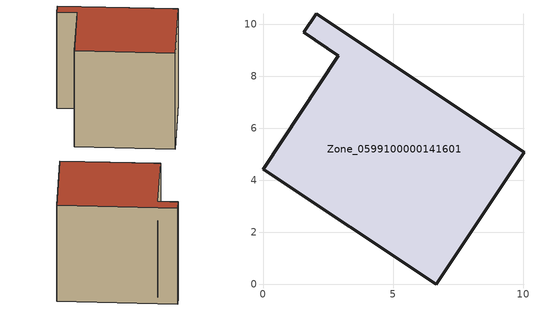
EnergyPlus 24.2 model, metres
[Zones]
Zone_0599100000141601
 floor ground (C_G): 2.9,8.79 1.57,9.68 2.05,10.4 10.03,5.08 6.65,0 0,4.43 z0
 wall outside (C_F): 10.03,5.08 2.05,10.4 1.57,9.68 2.9,8.79 0,4.43 6.65,0 10.03,5.08 z0:9.3
 roof outside (C_R): 6.65,0 10.03,5.08 2.05,10.4 1.57,9.68 2.9,8.79 0,4.43 z9.3
[BUILDING]
Pand.0599100000141601: North Axis=0; Terrain=City; Loads Convergence Tolerance Value=0.04; Temperature Convergence Tolerance Value=0.4; Solar Distribution=FullExterior; Maximum Number of Warmup Days=25; Minimum Number of Warmup Days=1
[Site:Location]
Rotterdam.The.Hague.AP_ZH_NLD Design_Conditions: Latitude=51.96; Longitude=4.45; Time Zone=1; Elevation=-4.5
[SITE:GROUNDTEMPERATURE:BUILDINGSURFACE]
18, 18, 18, 18, 18, 18, 18, 18, 18, 18, 18, 18
[MATERIAL] Thermal Absorptance=0.9; Solar Absorptance=0.7; Visible Absorptance=0.7
Name | Roughness | Thickness | Conductivity | Density | Specific Heat
G.TI.1946 | MediumSmooth | 0.15 | 1 | 540 | 1210
F.TI.1946 | Rough | 0.3 | 0.857143 | 1920 | 840
R.TI.1946 | MediumRough | 0.2 | 0.1 | 1500 | 1000
[CONSTRUCTION]
C_G: G.TI.1946
C_F: F.TI.1946
C_R: R.TI.1946
[ZONE]
Zone_0599100000141601: Type=1; Multiplier=1; Ceiling Height=Autocalculate; Volume=Autocalculate; Floor Area=autocalculate; Part of Total Floor Area=Yes
[ZONEINFILTRATION:DESIGNFLOWRATE]
Infil_Zone_0599100000141601: Zone or ZoneList or Space or SpaceList=Zone_0599100000141601; Schedule=AlwaysOn; Design Flow Rate Calculation Method=Flow/Area; Flow Rate per Floor Area=0.003; Constant Term Coefficient=1; Temperature Term Coefficient=0; Velocity Term Coefficient=0; Velocity Squared Term Coefficient=0
[HVACTEMPLATE:ZONE:IDEALLOADSAIRSYSTEM]
Zone_0599100000141601: Maximum Heating Supply Air Temperature=50; Minimum Cooling Supply Air Temperature=13; Maximum Heating Supply Air Humidity Ratio=0.0156; Minimum Cooling Supply Air Humidity Ratio=0.0077; Heating Limit=NoLimit; Cooling Limit=NoLimit; Dehumidification Control Type=ConstantSensibleHeatRatio; Cooling Sensible Heat Ratio=0.7; Dehumidification Setpoint=60; Humidification Control Type=None; Humidification Setpoint=30; Outdoor Air Method=None; Outdoor Air Flow Rate per Person=0.00944; Outdoor Air Flow Rate per Zone Floor Area=0; Outdoor Air Flow Rate per Zone=0; Demand Controlled Ventilation Type=None; Outdoor Air Economizer Type=NoEconomizer; Heat Recovery Type=None; Sensible Heat Recovery Effectiveness=0.7; Latent Heat Recovery Effectiveness=0.65
[ZONECONTROL:THERMOSTAT]
ThermostatControl_Zone_0599100000141601: Zone or ZoneList=Zone_0599100000141601; Control Type Schedule=DualSetpointControlType; Control 1=Thermostat_Zone_0599100000141601; Temperature Difference Between Cutout And Setpoint=0
[THERMOSTATSETPOINT:DUALSETPOINT]
Thermostat_Zone_0599100000141601: Heating Setpoint Temperature Schedule=HeatingSetpoint_Zone_0599100000141601; Cooling Setpoint Temperature Schedule=CoolingSetpoint_Zone_0599100000141601
[SCHEDULE:COMPACT]
HeatingSetpoint_Zone_0599100000141601: Through: 12/31, For: AllDays, Until: 24:00, 21
CoolingSetpoint_Zone_0599100000141601: Through: 12/31, For: AllDays, Until: 24:00, 24
DualSetpointControlType: Through: 12/31, For: AllDays, Until: 24:00, 4
AlwaysOn: Through: 12/31, For: AllDays, Until: 24:00, 1
